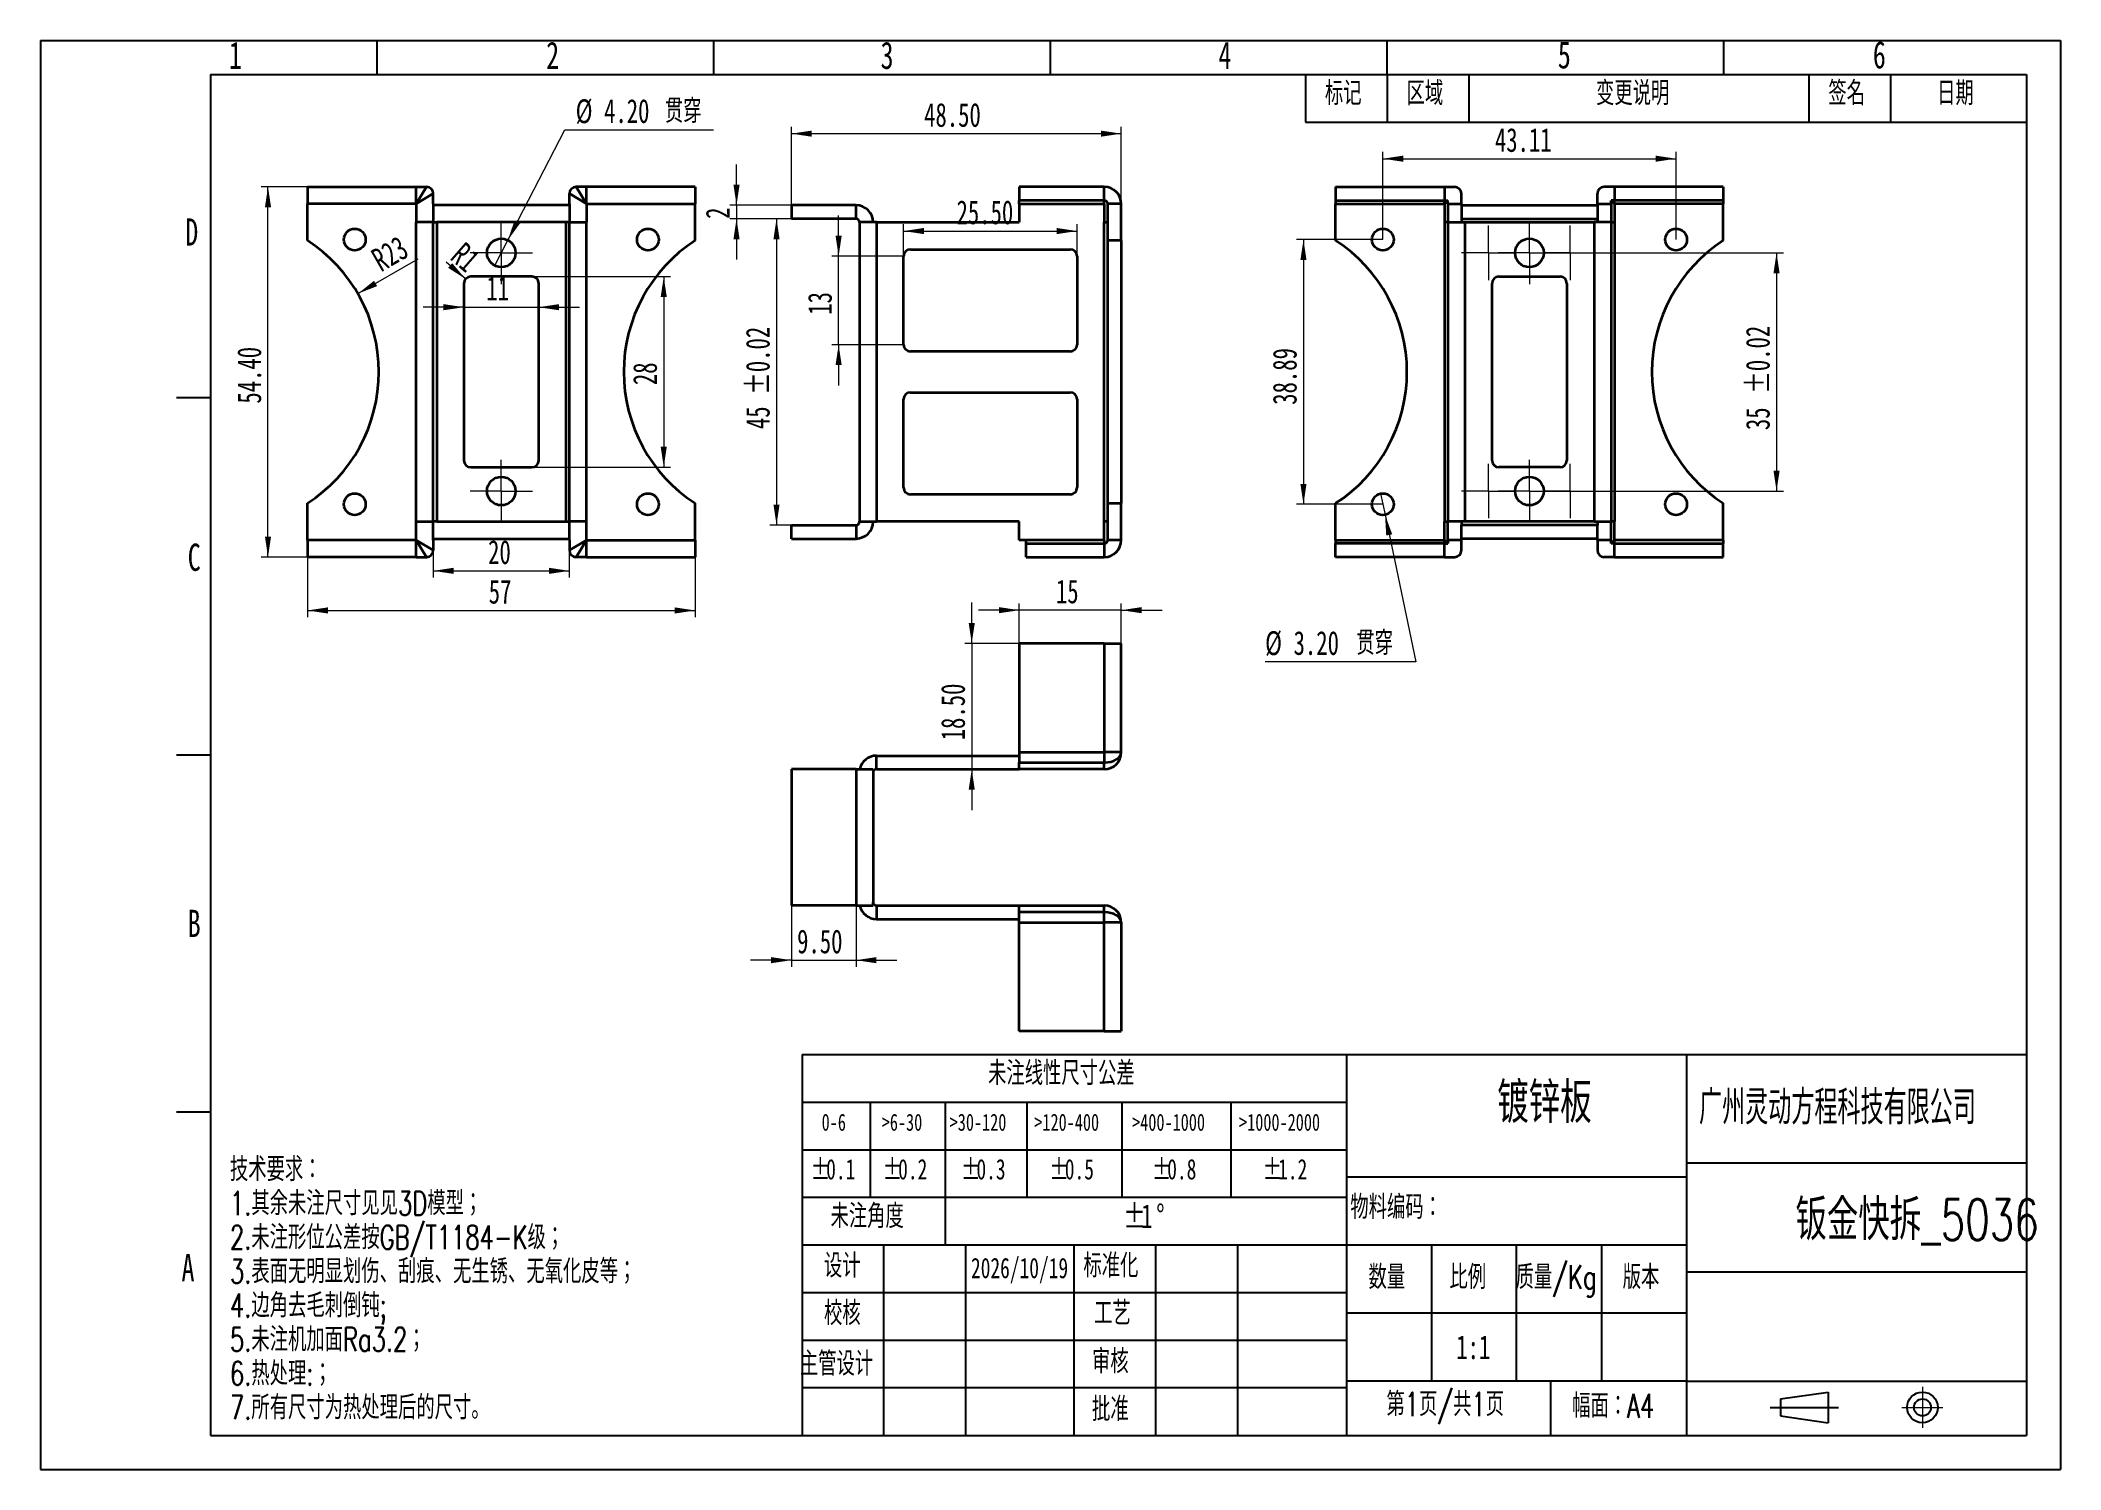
# Model space of a CAD drawing. Header units: millimetres. Extents: x 0 to 297, y 0 to 210.
import ezdxf

# ---------------------------------------------------------------- set-up
doc = ezdxf.new("R2010")
doc.units = ezdxf.units.MM
doc.linetypes.add('SLD-中心线', pattern=[34.29, 30.48, -1.27, 1.27, -1.27])
doc.linetypes.add('SLD-实线', pattern=[0])
for name, color, linetype in [('中心线层', 1, 'SLD-中心线'), ('尺寸线层', 83, 'SLD-实线'), ('文本', 7, 'SLD-实线')]:
    doc.layers.add(name, color=color, linetype=linetype)
doc.layers.add('粗实线层', color=7, linetype='SLD-实线', lineweight=35)
doc.styles.add('SLDTEXTSTYLE0', font='TXT', dxfattribs={"width": 0.7, "bigfont": 'bigfont'})
doc.styles.add('SLDTEXTSTYLE1', font='TXT', dxfattribs={"width": 0.7})
doc.styles.add('SLDTEXTSTYLE2', font='TXT', dxfattribs={"width": 0.616621, "bigfont": 'bigfont'})
doc.dimstyles.new('SLDDIMSTYLE0', dxfattribs={"dimtxt": 3.5, "dimasz": 3, "dimexe": 0, "dimexo": 0.0625, "dimgap": 0.875, "dimtad": 2, "dimrnd": 1e-09, "dimzin": 4, "dimdsep": 46, "dimtxsty": 'SLDTEXTSTYLE1', "dimsah": 1, "dimcen": 0.09, "dimadec": 0, "dimazin": 1, "dimtfac": 1, "dimtofl": 0, "dimtmove": 0, "dimatfit": 3, "dimfxl": 0, "dimfrac": 2, "dimtolj": 1, "dimtzin": 12, "dimarcsym": 0})
doc.dimstyles.new('SLDDIMSTYLE1', dxfattribs={"dimtxt": 3.5, "dimasz": 3, "dimexe": 0, "dimexo": 0.0625, "dimgap": 0.875, "dimtad": 2, "dimrnd": 1e-09, "dimzin": 12, "dimdsep": 46, "dimtxsty": 'SLDTEXTSTYLE1', "dimsah": 1, "dimcen": 0.09, "dimadec": 0, "dimazin": 3, "dimtfac": 1, "dimtmove": 0, "dimatfit": 0, "dimfxl": 0, "dimfrac": 2, "dimtolj": 1, "dimtzin": 12, "dimarcsym": 0})
doc.dimstyles.new('SLDDIMSTYLE2', dxfattribs={"dimtxt": 3.5, "dimasz": 3, "dimexe": 0, "dimexo": 0.0625, "dimgap": 0.875, "dimtad": 2, "dimrnd": 1e-09, "dimzin": 12, "dimdsep": 46, "dimtxsty": 'SLDTEXTSTYLE1', "dimsah": 1, "dimcen": 0.09, "dimadec": 0, "dimazin": 3, "dimtol": 1, "dimtp": 0.02, "dimtm": 0.02, "dimtfac": 1, "dimtofl": 0, "dimtmove": 0, "dimatfit": 3, "dimfxl": 0, "dimfrac": 2, "dimtolj": 1, "dimarcsym": 0})
doc.dimstyles.new('SLDDIMSTYLE3', dxfattribs={"dimtxt": 3.5, "dimasz": 3, "dimexe": 0, "dimexo": 0.0625, "dimgap": 0.875, "dimtad": 2, "dimrnd": 1e-09, "dimzin": 4, "dimdsep": 46, "dimtxsty": 'SLDTEXTSTYLE1', "dimsah": 1, "dimcen": 0.09, "dimadec": 0, "dimazin": 1, "dimtfac": 1, "dimtmove": 0, "dimatfit": 0, "dimfxl": 0, "dimfrac": 2, "dimtolj": 1, "dimtzin": 12, "dimarcsym": 0})
doc.dimstyles.new('SLDDIMSTYLE4', dxfattribs={"dimtxt": 3.5, "dimasz": 3, "dimexe": 0, "dimexo": 0.0625, "dimgap": 0.875, "dimtad": 0, "dimtih": 1, "dimtoh": 1, "dimrnd": 1e-09, "dimzin": 4, "dimdsep": 46, "dimtxsty": 'SLDTEXTSTYLE1', "dimblk1": 'NONE', "dimsah": 1, "dimcen": 0, "dimadec": 0, "dimazin": 1, "dimtfac": 1, "dimtmove": 0, "dimatfit": 3, "dimldrblk": 'NONE', "dimfxl": 0, "dimfrac": 2, "dimtolj": 1, "dimtzin": 12, "dimarcsym": 0})
doc.dimstyles.new('SLDDIMSTYLE5', dxfattribs={"dimtxt": 3.5, "dimasz": 3, "dimexe": 0, "dimexo": 0.0625, "dimgap": 0.875, "dimtad": 2, "dimrnd": 1e-09, "dimzin": 12, "dimdsep": 46, "dimtxsty": 'SLDTEXTSTYLE1', "dimsah": 1, "dimcen": 0.09, "dimadec": 0, "dimazin": 3, "dimtfac": 1, "dimtofl": 0, "dimtmove": 0, "dimatfit": 3, "dimfxl": 0, "dimfrac": 2, "dimtolj": 1, "dimtzin": 12, "dimarcsym": 0})
doc.dimstyles.new('SLDDIMSTYLE6', dxfattribs={"dimtxt": 3.5, "dimasz": 3, "dimexe": 0, "dimexo": 0.0625, "dimgap": 0.875, "dimtad": 2, "dimrnd": 1e-09, "dimzin": 12, "dimdsep": 46, "dimtxsty": 'SLDTEXTSTYLE1', "dimsah": 1, "dimcen": 0, "dimadec": 0, "dimazin": 3, "dimtfac": 1, "dimtofl": 0, "dimtmove": 0, "dimatfit": 3, "dimfxl": 0, "dimfrac": 2, "dimtolj": 1, "dimtzin": 12, "dimarcsym": 0})

# ---------------------------------------------------------------- blocks, each defined once
blk = doc.blocks.new('SW_TABLEANNOTATION_0')
at = {"color": 0}
for p, q in [((0, 0), (0, -7)), ((0, 0), (12, 0)), ((12, 0), (12, -7)), ((12, 0), (24, 0)), ((24, 0), (24, -7)), ((24, 0), (74, 0)), ((74, 0), (74, -7)), ((74, 0), (86, 0)), ((86, 0), (86, -7)), ((86, 0), (106, 0)), ((106, 0), (106, -7)), ((0, -7), (12, -7)), ((12, -7), (24, -7)), ((24, -7), (74, -7)), ((74, -7), (86, -7)), ((86, -7), (106, -7))]:
    blk.add_line(p, q, dxfattribs=at)
at = {"color": 0, "char_height": 3.5, "attachment_point": 1, "style": 'SLDTEXTSTYLE0'}
for s, insert in [('标记', (2.85, -1.01)), ('区域', (14.85, -1.01)), ('变更说明', (42.7, -1.01)), ('签名', (76.85, -1.01)), ('日期', (92.85, -1.01))]:
    blk.add_mtext(s, dxfattribs=dict(at, insert=insert))
blk = doc.blocks.new('SW_TABLEANNOTATION_1')
at = {"color": 0}
for p, q in [((0, 0), (0, -7)), ((0, 0), (5, 0)), ((5, 0), (10, 0)), ((10, 0), (21, 0)), ((21, 0), (33, 0)), ((33, 0), (47, 0)), ((47, 0), (63, 0)), ((63, 0), (80, 0)), ((80, 0), (80, -7)), ((0, -7), (0, -14)), ((0, -7), (5, -7)), ((5, -7), (10, -7)), ((10, -7), (10, -14)), ((10, -7), (21, -7)), ((21, -7), (21, -14)), ((21, -7), (33, -7)), ((33, -7), (33, -14)), ((33, -7), (47, -7)), ((47, -7), (47, -14)), ((47, -7), (63, -7)), ((63, -7), (63, -14)), ((63, -7), (80, -7)), ((80, -7), (80, -14)), ((0, -14), (0, -21)), ((0, -14), (5, -14)), ((5, -14), (10, -14)), ((10, -14), (10, -21)), ((10, -14), (21, -14)), ((21, -14), (21, -21)), ((21, -14), (33, -14)), ((33, -14), (33, -21)), ((33, -14), (47, -14)), ((47, -14), (47, -21)), ((47, -14), (63, -14)), ((63, -14), (63, -21)), ((63, -14), (80, -14)), ((80, -14), (80, -21)), ((0, -21), (0, -28)), ((0, -21), (5, -21)), ((5, -21), (10, -21)), ((10, -21), (21, -21)), ((21, -21), (21, -28)), ((21, -21), (21, -28)), ((21, -21), (33, -21)), ((33, -21), (47, -21)), ((47, -21), (63, -21)), ((63, -21), (80, -21)), ((80, -21), (80, -28)), ((0, -28), (5, -28)), ((5, -28), (10, -28)), ((10, -28), (21, -28)), ((21, -28), (33, -28)), ((33, -28), (47, -28)), ((47, -28), (63, -28)), ((63, -28), (80, -28))]:
    blk.add_line(p, q, dxfattribs=at)
at = {"color": 0, "attachment_point": 1}
for s, insert, char_height, style in [('未注线性尺寸公差', (27.32, -1.01), 3.5, 'SLDTEXTSTYLE0'), ('0-6', (2.85, -8.72), 2.5, 'SLDTEXTSTYLE1'), ('>6-30', (11.69, -8.72), 2.5, 'SLDTEXTSTYLE1'), ('>30-120', (21.68, -8.72), 2.5, 'SLDTEXTSTYLE1'), ('>120-400', (34.12, -8.72), 2.5, 'SLDTEXTSTYLE1'), ('>400-1000', (48.5, -8.72), 2.5, 'SLDTEXTSTYLE1'), ('>1000-2000', (64.22, -8.72), 2.5, 'SLDTEXTSTYLE1'), ('%%p', (1.25, -15.37), 3, 'SLDTEXTSTYLE1'), ('0.1', (3.52, -15.37), 3, 'SLDTEXTSTYLE1'), ('%%p', (11.84, -15.37), 3, 'SLDTEXTSTYLE1'), ('0.2', (14.1, -15.37), 3, 'SLDTEXTSTYLE1'), ('%%p', (23.34, -15.37), 3, 'SLDTEXTSTYLE1'), ('0.3', (25.61, -15.37), 3, 'SLDTEXTSTYLE1'), ('%%p', (36.34, -15.37), 3, 'SLDTEXTSTYLE1'), ('0.5', (38.6, -15.37), 3, 'SLDTEXTSTYLE1'), ('%%p', (51.4, -15.37), 3, 'SLDTEXTSTYLE1'), ('0.8', (53.66, -15.37), 3, 'SLDTEXTSTYLE1'), ('%%p', (67.69, -15.37), 3, 'SLDTEXTSTYLE1'), ('1.2', (69.96, -15.37), 3, 'SLDTEXTSTYLE1'), ('未注角度', (4.16, -22.01), 3.5, 'SLDTEXTSTYLE0'), ('%%p', (47.19, -22.01), 3.5, 'SLDTEXTSTYLE1'), ('1', (49.84, -22.01), 3.5, 'SLDTEXTSTYLE1'), ('%%d', (52.04, -22.01), 3.5, 'SLDTEXTSTYLE1')]:
    blk.add_mtext(s, dxfattribs=dict(at, insert=insert, char_height=char_height, style=style))
blk = doc.blocks.new('_D')
at = {"layer": '尺寸线层', "linetype": 'SLD-实线', "lineweight": 18}
for p, q in [((126.91, 178.29), (126.91, 182.99)), ((126.91, 181.99), (152.41, 181.99)), ((152.41, 178.29), (152.41, 182.99))]:
    blk.add_line(p, q, dxfattribs=at)
for points in [[(126.91, 181.99), (129.91, 181.54), (129.91, 182.44)], [(152.41, 181.99), (149.41, 182.44), (149.41, 181.54)]]:
    blk.add_solid(points, dxfattribs=at)
at = {"layer": '尺寸线层', "linetype": 'SLD-实线', "lineweight": 18, "insert": (134.69, 186.5), "char_height": 3.5, "attachment_point": 1, "style": 'SLDTEXTSTYLE1'}
blk.add_mtext('25.50', dxfattribs=at)
blk = doc.blocks.new('_D_1')
at = {"layer": '尺寸线层', "linetype": 'SLD-实线', "lineweight": 18}
for p, q in [((117.35, 178.29), (117.35, 184.29)), ((126.91, 178.29), (116.35, 178.29)), ((117.35, 165.29), (117.35, 178.29)), ((126.91, 165.29), (116.35, 165.29)), ((117.35, 165.29), (117.35, 159.29))]:
    blk.add_line(p, q, dxfattribs=at)
for points in [[(117.35, 178.29), (117.8, 181.29), (116.9, 181.29)], [(117.35, 165.29), (116.9, 162.29), (117.8, 162.29)]]:
    blk.add_solid(points, dxfattribs=at)
at = {"layer": '尺寸线层', "linetype": 'SLD-实线', "lineweight": 18, "insert": (112.84, 169.69), "char_height": 3.5, "attachment_point": 1, "rotation": 90, "style": 'SLDTEXTSTYLE1'}
blk.add_mtext('13', dxfattribs=at)
blk = doc.blocks.new('_D_2')
at = {"layer": '尺寸线层', "linetype": 'SLD-实线', "lineweight": 18}
for p, q in [((110.41, 183.79), (107.22, 183.79)), ((108.22, 183.79), (108.22, 138.79)), ((110.41, 138.79), (107.22, 138.79))]:
    blk.add_line(p, q, dxfattribs=at)
for points in [[(108.22, 183.79), (107.77, 180.79), (108.67, 180.79)], [(108.22, 138.79), (108.67, 141.79), (107.77, 141.79)]]:
    blk.add_solid(points, dxfattribs=at)
at = {"layer": '尺寸线层', "linetype": 'SLD-实线', "lineweight": 18, "char_height": 3.5, "attachment_point": 1, "rotation": 90, "style": 'SLDTEXTSTYLE1'}
for s, insert in [('±0.02', (103.71, 157.92)), ('45', (103.71, 152.89))]:
    blk.add_mtext(s, dxfattribs=dict(at, insert=insert))
blk = doc.blocks.new('_D_3')
at = {"layer": '尺寸线层', "linetype": 'SLD-实线', "lineweight": 18}
for p, q in [((102.34, 185.79), (102.34, 191.79)), ((110.41, 185.79), (101.34, 185.79)), ((102.34, 185.79), (102.34, 183.79)), ((110.41, 183.79), (101.34, 183.79)), ((102.34, 183.79), (102.34, 177.79))]:
    blk.add_line(p, q, dxfattribs=at)
for points in [[(102.34, 185.79), (102.79, 188.79), (101.89, 188.79)], [(102.34, 183.79), (101.89, 180.79), (102.79, 180.79)]]:
    blk.add_solid(points, dxfattribs=at)
at = {"layer": '尺寸线层', "linetype": 'SLD-实线', "lineweight": 18, "insert": (97.82, 183.78), "char_height": 3.5, "attachment_point": 1, "rotation": 90, "style": 'SLDTEXTSTYLE1'}
blk.add_mtext('2', dxfattribs=at)
blk = doc.blocks.new('_D_4')
at = {"layer": '尺寸线层', "linetype": 'SLD-实线', "lineweight": 18}
for p, q in [((110.41, 185.79), (110.41, 197.3)), ((110.41, 196.3), (158.91, 196.3)), ((158.91, 185.99), (158.91, 197.3))]:
    blk.add_line(p, q, dxfattribs=at)
for points in [[(110.41, 196.3), (113.41, 195.85), (113.41, 196.75)], [(158.91, 196.3), (155.91, 196.75), (155.91, 195.85)]]:
    blk.add_solid(points, dxfattribs=at)
at = {"layer": '尺寸线层', "linetype": 'SLD-实线', "lineweight": 18, "insert": (129.92, 200.81), "char_height": 3.5, "attachment_point": 1, "style": 'SLDTEXTSTYLE1'}
blk.add_mtext('48.50', dxfattribs=at)
blk = doc.blocks.new('_D_5')
at = {"layer": '尺寸线层', "linetype": 'SLD-实线', "lineweight": 18}
for p, q in [((143.91, 126.28), (137.91, 126.28)), ((143.91, 121.4), (143.91, 127.28)), ((158.91, 126.28), (143.91, 126.28)), ((158.91, 121.4), (158.91, 127.28)), ((158.91, 126.28), (164.91, 126.28))]:
    blk.add_line(p, q, dxfattribs=at)
for points in [[(143.91, 126.28), (140.91, 126.73), (140.91, 125.83)], [(158.91, 126.28), (161.91, 125.83), (161.91, 126.73)]]:
    blk.add_solid(points, dxfattribs=at)
at = {"layer": '尺寸线层', "linetype": 'SLD-实线', "lineweight": 18, "insert": (149.3, 130.79), "char_height": 3.5, "attachment_point": 1, "style": 'SLDTEXTSTYLE1'}
blk.add_mtext('15', dxfattribs=at)
blk = doc.blocks.new('_D_6')
at = {"layer": '尺寸线层', "linetype": 'SLD-实线', "lineweight": 18}
for p, q in [((136.92, 121.4), (136.92, 127.4)), ((143.91, 121.4), (135.92, 121.4)), ((136.92, 121.4), (136.92, 102.9)), ((136.92, 102.9), (136.92, 96.9))]:
    blk.add_line(p, q, dxfattribs=at)
for points in [[(136.92, 121.4), (137.37, 124.4), (136.47, 124.4)], [(136.92, 102.9), (136.47, 99.9), (137.37, 99.9)]]:
    blk.add_solid(points, dxfattribs=at)
at = {"layer": '尺寸线层', "linetype": 'SLD-实线', "lineweight": 18, "insert": (132.41, 107.16), "char_height": 3.5, "attachment_point": 1, "rotation": 90, "style": 'SLDTEXTSTYLE1'}
blk.add_mtext('18.50', dxfattribs=at)
blk = doc.blocks.new('_D_7')
at = {"layer": '尺寸线层', "linetype": 'SLD-实线', "lineweight": 18}
for p, q in [((110.41, 82.9), (110.41, 73.85)), ((119.91, 82.9), (119.91, 73.85)), ((110.41, 74.85), (104.41, 74.85)), ((110.41, 74.85), (119.91, 74.85)), ((119.91, 74.85), (125.91, 74.85))]:
    blk.add_line(p, q, dxfattribs=at)
for points in [[(110.41, 74.85), (107.41, 75.3), (107.41, 74.4)], [(119.91, 74.85), (122.91, 74.4), (122.91, 75.3)]]:
    blk.add_solid(points, dxfattribs=at)
at = {"layer": '尺寸线层', "linetype": 'SLD-实线', "lineweight": 18, "insert": (111.25, 79.36), "char_height": 3.5, "attachment_point": 1, "style": 'SLDTEXTSTYLE1'}
blk.add_mtext('9.50', dxfattribs=at)
blk = doc.blocks.new('_D_8')
at = {"layer": '尺寸线层', "linetype": 'SLD-实线', "lineweight": 18}
for p, q in [((223.51, 178.79), (256.24, 178.79)), ((255.24, 178.79), (255.24, 143.79)), ((223.51, 143.79), (256.24, 143.79))]:
    blk.add_line(p, q, dxfattribs=at)
for points in [[(255.24, 178.79), (254.79, 175.79), (255.69, 175.79)], [(255.24, 143.79), (255.69, 146.79), (254.79, 146.79)]]:
    blk.add_solid(points, dxfattribs=at)
at = {"layer": '尺寸线层', "linetype": 'SLD-实线', "lineweight": 18, "char_height": 3.5, "attachment_point": 1, "rotation": 90, "style": 'SLDTEXTSTYLE1'}
for s, insert in [('±0.02', (250.73, 158.07)), ('35', (250.73, 152.74))]:
    blk.add_mtext(s, dxfattribs=dict(at, insert=insert))
blk = doc.blocks.new('_D_9')
at = {"layer": '尺寸线层', "linetype": 'SLD-实线', "lineweight": 18}
for p, q in [((197.03, 143.41), (197.68, 140.28)), ((197.68, 140.28), (202.2, 118.7)), ((202.2, 118.7), (180.05, 118.7))]:
    blk.add_line(p, q, dxfattribs=at)
blk.add_solid([(197.68, 140.28), (197.86, 137.25), (198.74, 137.43)], dxfattribs=at)
at = {"layer": '尺寸线层', "linetype": 'SLD-实线', "lineweight": 18, "char_height": 3.5, "attachment_point": 1}
for s, insert, style in [('%%c', (180.05, 123.19), 'SLDTEXTSTYLE1'), ('3.20', (184.24, 123.21), 'SLDTEXTSTYLE1'), ('贯穿', (193.46, 123.21), 'SLDTEXTSTYLE0')]:
    blk.add_mtext(s, dxfattribs=dict(at, insert=insert, style=style))
blk = doc.blocks.new('_None')
blk = doc.blocks.new('_D_10')
at = {"layer": '尺寸线层', "linetype": 'SLD-实线', "lineweight": 18}
for p, q in [((197.36, 180.73), (184.69, 180.73)), ((185.69, 180.73), (185.69, 141.84)), ((197.36, 141.84), (184.69, 141.84))]:
    blk.add_line(p, q, dxfattribs=at)
for points in [[(185.69, 180.73), (185.24, 177.73), (186.14, 177.73)], [(185.69, 141.84), (186.14, 144.84), (185.24, 144.84)]]:
    blk.add_solid(points, dxfattribs=at)
at = {"layer": '尺寸线层', "linetype": 'SLD-实线', "lineweight": 18, "insert": (181.18, 156.46), "char_height": 3.5, "attachment_point": 1, "rotation": 90, "style": 'SLDTEXTSTYLE1'}
blk.add_mtext('38.89', dxfattribs=at)
blk = doc.blocks.new('_D_11')
at = {"layer": '尺寸线层', "linetype": 'SLD-实线', "lineweight": 18}
for p, q in [((197.36, 180.73), (197.36, 193.62)), ((240.46, 180.73), (240.46, 193.62)), ((197.36, 192.62), (240.46, 192.62))]:
    blk.add_line(p, q, dxfattribs=at)
for points in [[(197.36, 192.62), (200.36, 192.17), (200.36, 193.07)], [(240.46, 192.62), (237.46, 193.07), (237.46, 192.17)]]:
    blk.add_solid(points, dxfattribs=at)
at = {"layer": '尺寸线层', "linetype": 'SLD-实线', "lineweight": 18, "insert": (213.84, 197.13), "char_height": 3.5, "attachment_point": 1, "style": 'SLDTEXTSTYLE1'}
blk.add_mtext('43.11', dxfattribs=at)
blk = doc.blocks.new('SW_CENTERMARKSYMBOL_0')
at = {"layer": '中心线层', "color": 0, "linetype": 'SLD-中心线', "lineweight": 18}
for p, q in [((0, 2.5), (0, 4.6)), ((-2.5, 0), (-4.6, 0)), ((0, 0), (-2.5, 0)), ((0, 0), (0, 2.5)), ((0, 0), (0, -2.5)), ((0, 0), (2.5, 0)), ((2.5, 0), (4.6, 0)), ((0, -2.5), (0, -4.6))]:
    blk.add_line(p, q, dxfattribs=at)
blk = doc.blocks.new('SW_CENTERMARKSYMBOL_1')
at = {"layer": '中心线层', "color": 0, "linetype": 'SLD-中心线', "lineweight": 18}
for p, q in [((0, 2.5), (0, 4.6)), ((-2.5, 0), (-4.6, 0)), ((0, 0), (-2.5, 0)), ((0, 0), (0, 2.5)), ((0, 0), (0, -2.5)), ((0, 0), (2.5, 0)), ((2.5, 0), (4.6, 0)), ((0, -2.5), (0, -4.6))]:
    blk.add_line(p, q, dxfattribs=at)
blk = doc.blocks.new('SW_CENTERMARKSYMBOL_2')
at = {"layer": '中心线层', "color": 0, "linetype": 'SLD-中心线', "lineweight": 18}
for p, q in [((0, 2.5), (0, 4)), ((-2.5, 0), (-4, 0)), ((0, 0), (-2.5, 0)), ((0, 0), (0, 2.5)), ((0, 0), (0, -2.5)), ((0, 0), (2.5, 0)), ((2.5, 0), (4, 0)), ((0, -2.5), (0, -4))]:
    blk.add_line(p, q, dxfattribs=at)
blk = doc.blocks.new('SW_CENTERMARKSYMBOL_3')
at = {"layer": '中心线层', "color": 0, "linetype": 'SLD-中心线', "lineweight": 18}
for p, q in [((0, 2.5), (0, 4)), ((-2.5, 0), (-4, 0)), ((0, 0), (-2.5, 0)), ((0, 0), (0, 2.5)), ((0, 0), (0, -2.5)), ((0, 0), (2.5, 0)), ((2.5, 0), (4, 0)), ((0, -2.5), (0, -4))]:
    blk.add_line(p, q, dxfattribs=at)
blk = doc.blocks.new('SW_CENTERMARKSYMBOL_4')
at = {"layer": '中心线层', "color": 0, "linetype": 'SLD-中心线', "lineweight": 18}
for p, q in [((0, 2.5), (0, 4)), ((-2.5, 0), (-4, 0)), ((0, 0), (-2.5, 0)), ((0, 0), (0, 2.5)), ((0, 0), (0, -2.5)), ((0, 0), (2.5, 0)), ((2.5, 0), (4, 0)), ((0, -2.5), (0, -4))]:
    blk.add_line(p, q, dxfattribs=at)
blk = doc.blocks.new('SW_CENTERMARKSYMBOL_5')
at = {"layer": '中心线层', "color": 0, "linetype": 'SLD-中心线', "lineweight": 18}
for p, q in [((0, 2.5), (0, 4)), ((-2.5, 0), (-4, 0)), ((0, 0), (-2.5, 0)), ((0, 0), (0, 2.5)), ((0, 0), (0, -2.5)), ((0, 0), (2.5, 0)), ((2.5, 0), (4, 0)), ((0, -2.5), (0, -4))]:
    blk.add_line(p, q, dxfattribs=at)
blk = doc.blocks.new('_D_12')
at = {"layer": '尺寸线层', "linetype": 'SLD-实线', "lineweight": 18}
for p, q in [((68.73, 180.65), (77.1, 196.87)), ((77.1, 196.87), (98.95, 196.87)), ((66.8, 176.92), (68.73, 180.65))]:
    blk.add_line(p, q, dxfattribs=at)
blk.add_solid([(68.73, 180.65), (70.5, 183.11), (69.7, 183.53)], dxfattribs=at)
at = {"layer": '尺寸线层', "linetype": 'SLD-实线', "lineweight": 18, "char_height": 3.5, "attachment_point": 1}
for s, insert, style in [('%%c', (78.69, 201.35), 'SLDTEXTSTYLE1'), ('4.20', (82.87, 201.38), 'SLDTEXTSTYLE1'), ('贯穿', (91.8, 201.38), 'SLDTEXTSTYLE0')]:
    blk.add_mtext(s, dxfattribs=dict(at, insert=insert, style=style))
blk = doc.blocks.new('_D_13')
at = {"layer": '尺寸线层', "linetype": 'SLD-实线', "lineweight": 18}
blk.add_line((46.68, 172.79), (55.54, 177.9), dxfattribs=at)
blk.add_solid([(46.68, 172.79), (49.5, 173.9), (49.05, 174.68)], dxfattribs=at)
at = {"layer": '尺寸线层', "linetype": 'SLD-实线', "lineweight": 18, "insert": (48.32, 178.94), "char_height": 3.5, "attachment_point": 1, "rotation": 30, "style": 'SLDTEXTSTYLE1'}
blk.add_mtext('R23', dxfattribs=at)
blk = doc.blocks.new('_D_14')
at = {"layer": '尺寸线层', "linetype": 'SLD-实线', "lineweight": 18}
for p, q in [((62.26, 170.8), (56.26, 170.8)), ((62.26, 170.8), (73.26, 170.8)), ((73.26, 170.8), (79.26, 170.8))]:
    blk.add_line(p, q, dxfattribs=at)
for points in [[(62.26, 170.8), (59.26, 171.25), (59.26, 170.35)], [(73.26, 170.8), (76.26, 170.35), (76.26, 171.25)]]:
    blk.add_solid(points, dxfattribs=at)
at = {"layer": '尺寸线层', "linetype": 'SLD-实线', "lineweight": 18, "insert": (65.56, 175.31), "char_height": 3.5, "attachment_point": 1, "style": 'SLDTEXTSTYLE1'}
blk.add_mtext('11', dxfattribs=at)
blk = doc.blocks.new('_D_15')
at = {"layer": '尺寸线层', "linetype": 'SLD-实线', "lineweight": 18}
blk.add_line((62.51, 174.95), (59.65, 177.44), dxfattribs=at)
blk.add_solid([(62.51, 174.95), (60.54, 177.26), (59.95, 176.58)], dxfattribs=at)
at = {"layer": '尺寸线层', "linetype": 'SLD-实线', "lineweight": 18, "insert": (62.38, 180.57), "char_height": 3.5, "attachment_point": 1, "rotation": 318.9247, "style": 'SLDTEXTSTYLE1'}
blk.add_mtext('R1', dxfattribs=at)
blk = doc.blocks.new('_D_16')
at = {"layer": '尺寸线层', "linetype": 'SLD-实线', "lineweight": 18}
for p, q in [((72.26, 175.29), (92.64, 175.29)), ((91.64, 175.29), (91.64, 147.29)), ((72.26, 147.29), (92.64, 147.29))]:
    blk.add_line(p, q, dxfattribs=at)
for points in [[(91.64, 175.29), (91.19, 172.29), (92.09, 172.29)], [(91.64, 147.29), (92.09, 150.29), (91.19, 150.29)]]:
    blk.add_solid(points, dxfattribs=at)
at = {"layer": '尺寸线层', "linetype": 'SLD-实线', "lineweight": 18, "insert": (87.13, 159.35), "char_height": 3.5, "attachment_point": 1, "rotation": 90, "style": 'SLDTEXTSTYLE1'}
blk.add_mtext('28', dxfattribs=at)
blk = doc.blocks.new('_D_17')
at = {"layer": '尺寸线层', "linetype": 'SLD-实线', "lineweight": 18}
for p, q in [((39.26, 134.09), (39.26, 125.24)), ((96.26, 134.09), (96.26, 125.24)), ((39.26, 126.24), (96.26, 126.24))]:
    blk.add_line(p, q, dxfattribs=at)
for points in [[(39.26, 126.24), (42.26, 125.79), (42.26, 126.69)], [(96.26, 126.24), (93.26, 126.69), (93.26, 125.79)]]:
    blk.add_solid(points, dxfattribs=at)
at = {"layer": '尺寸线层', "linetype": 'SLD-实线', "lineweight": 18, "insert": (65.91, 130.75), "char_height": 3.5, "attachment_point": 1, "style": 'SLDTEXTSTYLE1'}
blk.add_mtext('57', dxfattribs=at)
blk = doc.blocks.new('_D_18')
at = {"layer": '尺寸线层', "linetype": 'SLD-实线', "lineweight": 18}
for p, q in [((57.76, 135.09), (57.76, 131.06)), ((77.76, 135.09), (77.76, 131.06)), ((57.76, 132.06), (77.76, 132.06))]:
    blk.add_line(p, q, dxfattribs=at)
for points in [[(57.76, 132.06), (60.76, 131.61), (60.76, 132.51)], [(77.76, 132.06), (74.76, 132.51), (74.76, 131.61)]]:
    blk.add_solid(points, dxfattribs=at)
at = {"layer": '尺寸线层', "linetype": 'SLD-实线', "lineweight": 18, "insert": (65.82, 136.57), "char_height": 3.5, "attachment_point": 1, "style": 'SLDTEXTSTYLE1'}
blk.add_mtext('20', dxfattribs=at)
blk = doc.blocks.new('_D_19')
at = {"layer": '尺寸线层', "linetype": 'SLD-实线', "lineweight": 18}
for p, q in [((39.26, 188.49), (32.46, 188.49)), ((33.46, 134.09), (33.46, 188.49)), ((39.26, 134.09), (32.46, 134.09))]:
    blk.add_line(p, q, dxfattribs=at)
for points in [[(33.46, 188.49), (33.01, 185.49), (33.91, 185.49)], [(33.46, 134.09), (33.91, 137.09), (33.01, 137.09)]]:
    blk.add_solid(points, dxfattribs=at)
at = {"layer": '尺寸线层', "linetype": 'SLD-实线', "lineweight": 18, "insert": (28.95, 156.63), "char_height": 3.5, "attachment_point": 1, "rotation": 90, "style": 'SLDTEXTSTYLE1'}
blk.add_mtext('54.40', dxfattribs=at)
blk = doc.blocks.new('SW_CENTERMARKSYMBOL_6')
at = {"layer": '中心线层', "color": 0, "linetype": 'SLD-中心线', "lineweight": 18}
for p, q in [((0, 2.5), (0, 4.6)), ((-2.5, 0), (-4.6, 0)), ((0, 0), (-2.5, 0)), ((0, 0), (0, 2.5)), ((0, 0), (0, -2.5)), ((0, 0), (2.5, 0)), ((2.5, 0), (4.6, 0)), ((0, -2.5), (0, -4.6))]:
    blk.add_line(p, q, dxfattribs=at)
blk = doc.blocks.new('SW_CENTERMARKSYMBOL_7')
at = {"layer": '中心线层', "color": 0, "linetype": 'SLD-中心线', "lineweight": 18}
for p, q in [((0, 2.5), (0, 4.6)), ((-2.5, 0), (-4.6, 0)), ((0, 0), (-2.5, 0)), ((0, 0), (0, 2.5)), ((0, 0), (0, -2.5)), ((0, 0), (2.5, 0)), ((2.5, 0), (4.6, 0)), ((0, -2.5), (0, -4.6))]:
    blk.add_line(p, q, dxfattribs=at)

msp = doc.modelspace()

# ---------------------------------------------------------------- linework, layer by layer
for p, q in [((0, 210), (297, 210)), ((0, 210), (0, 0)), ((49.5, 205), (49.5, 210)), ((99, 205), (99, 210)), ((148.5, 205), (148.5, 210)), ((198, 205), (198, 210)), ((247.5, 205), (247.5, 210)), ((297, 210), (297, 0)), ((25, 205), (25, 5)), ((25, 205), (292, 205)), ((292, 205), (292, 5)), ((25, 157.5), (20, 157.5)), ((25, 105), (20, 105)), ((112, 61), (292, 61)), ((112, 61), (112, 5)), ((192, 61), (192, 5)), ((242, 61), (242, 5)), ((25, 52.5), (20, 52.5)), ((292, 45), (242, 45)), ((192, 43), (242, 43)), ((112, 33), (192, 33)), ((124, 5), (124, 33)), ((136, 33), (136, 5)), ((152, 5), (152, 33)), ((164, 5), (164, 33)), ((176, 33), (176, 5)), ((192, 33), (242, 33)), ((204.5, 33), (204.5, 13)), ((217, 13), (217, 33)), ((229.5, 33), (229.5, 13)), ((292, 29), (242, 29)), ((112, 26), (192, 26)), ((242, 23), (192, 23)), ((112, 19), (192, 19)), ((192, 12), (112, 12)), ((242, 13), (192, 13)), ((222, 13), (222, 5)), ((242, 13), (292, 13)), ((254.326, 9.134), (264.326, 9.134)), ((255.826, 10.384), (262.826, 11.384)), ((255.826, 10.384), (255.826, 7.884)), ((262.826, 11.384), (262.826, 6.884)), ((255.826, 7.884), (262.826, 6.884)), ((25, 5), (292, 5)), ((0, 0), (297, 0))]:
    msp.add_line(p, q)
for radius in [2.25, 1.25]:
    msp.add_circle((276.681, 9.134), radius)
at = {"layer": '中心线层', "linetype": 'SLD-中心线', "lineweight": 18}
for p, q in [((276.681, 12.134), (276.681, 6.134)), ((273.681, 9.134), (279.681, 9.134))]:
    msp.add_line(p, q, dxfattribs=at)
at = {"layer": '粗实线层', "linetype": 'SLD-实线', "lineweight": 35}
for p, q in [((39.262, 188.488), (39.262, 185.988)), ((39.262, 188.488), (55.262, 188.488)), ((55.262, 185.988), (55.262, 188.488)), ((55.262, 185.988), (56.762, 188.488)), ((55.262, 188.488), (56.762, 188.488)), ((57.762, 187.488), (55.262, 185.988)), ((57.762, 185.988), (57.762, 187.488)), ((77.762, 185.988), (77.762, 187.488)), ((80.262, 185.988), (77.762, 187.488)), ((78.762, 188.488), (80.262, 185.988)), ((80.262, 188.488), (78.762, 188.488)), ((80.262, 185.988), (80.262, 188.488)), ((96.262, 188.488), (80.262, 188.488)), ((96.262, 188.488), (96.262, 185.988)), ((143.909, 188.488), (143.909, 186.488)), ((156.409, 188.488), (143.909, 188.488)), ((156.409, 186.488), (156.409, 188.488)), ((190.41, 188.488), (206.41, 188.488)), ((190.41, 188.488), (190.41, 186.488)), ((206.41, 188.488), (206.41, 186.488)), ((206.41, 188.488), (207.91, 188.488)), ((208.91, 185.988), (208.91, 187.488)), ((228.91, 185.988), (228.91, 187.488)), ((231.41, 188.488), (229.91, 188.488)), ((231.41, 188.488), (231.41, 186.488)), ((247.41, 188.488), (231.41, 188.488)), ((247.41, 188.488), (247.41, 186.488)), ((39.262, 180.595), (39.262, 185.988)), ((55.262, 185.988), (39.262, 185.988)), ((55.262, 185.988), (55.262, 183.288)), ((57.762, 185.988), (57.762, 183.288)), ((77.762, 185.788), (57.762, 185.788)), ((77.762, 185.988), (77.762, 183.288)), ((80.262, 185.988), (80.262, 183.288)), ((80.262, 185.988), (96.262, 185.988)), ((96.262, 180.595), (96.262, 185.988)), ((119.909, 185.788), (110.409, 185.788)), ((110.409, 185.788), (110.409, 183.788)), ((119.909, 183.788), (119.909, 185.788)), ((156.409, 186.488), (143.909, 186.488)), ((143.909, 185.988), (143.909, 186.488)), ((143.909, 185.988), (156.409, 185.988)), ((143.909, 185.988), (143.909, 183.288)), ((156.409, 185.988), (156.409, 186.488)), ((156.409, 185.988), (156.409, 183.288)), ((158.909, 185.988), (156.909, 185.988)), ((156.909, 180.595), (156.909, 185.988)), ((158.909, 180.595), (158.909, 185.988)), ((190.41, 186.488), (206.41, 186.488)), ((190.41, 186.488), (190.41, 185.988)), ((190.41, 185.988), (206.41, 185.988)), ((190.41, 180.595), (190.41, 185.988)), ((206.41, 186.488), (206.91, 186.488)), ((206.41, 185.988), (206.41, 186.488)), ((206.91, 186.488), (206.41, 185.988)), ((206.41, 185.988), (206.41, 183.288)), ((206.91, 185.988), (206.91, 186.488)), ((206.91, 185.988), (208.91, 185.988)), ((206.91, 185.988), (206.91, 183.288)), ((208.91, 185.988), (208.91, 185.788)), ((208.91, 185.788), (228.91, 185.788)), ((208.91, 185.788), (208.91, 183.788)), ((228.91, 185.988), (230.91, 185.988)), ((228.91, 185.988), (228.91, 185.788)), ((228.91, 185.788), (228.91, 183.788)), ((231.41, 186.488), (230.91, 186.488)), ((230.91, 185.988), (230.91, 186.488)), ((231.41, 185.988), (230.91, 186.488)), ((230.91, 185.988), (230.91, 183.288)), ((247.41, 186.488), (231.41, 186.488)), ((231.41, 185.988), (231.41, 186.488)), ((231.41, 185.988), (231.41, 183.288)), ((247.41, 185.988), (231.41, 185.988)), ((247.41, 186.488), (247.41, 185.988)), ((247.41, 180.595), (247.41, 185.988)), ((55.262, 139.288), (55.262, 183.288)), ((57.762, 183.288), (55.262, 183.288)), ((57.762, 139.288), (57.762, 183.288)), ((57.762, 183.288), (58.262, 183.288)), ((58.262, 183.288), (58.262, 139.288)), ((77.262, 183.288), (58.262, 183.288)), ((77.262, 183.288), (77.262, 139.288)), ((77.762, 183.288), (77.262, 183.288)), ((77.762, 183.288), (80.262, 183.288)), ((77.762, 139.288), (77.762, 183.288)), ((80.262, 139.288), (80.262, 183.288)), ((119.909, 183.788), (110.409, 183.788)), ((120.409, 183.288), (120.409, 139.288)), ((120.409, 183.288), (120.46, 183.288)), ((122.909, 183.288), (120.46, 183.288)), ((122.909, 183.288), (122.909, 139.288)), ((122.909, 183.288), (143.909, 183.288)), ((156.409, 183.288), (156.909, 183.288)), ((156.409, 139.288), (156.409, 183.288)), ((206.41, 183.288), (206.41, 139.288)), ((206.91, 183.288), (206.41, 183.288)), ((206.91, 183.288), (206.91, 139.288)), ((206.91, 183.288), (208.91, 183.288)), ((208.91, 183.788), (228.91, 183.788)), ((208.91, 183.788), (208.91, 183.288)), ((208.91, 183.288), (209.41, 183.288)), ((209.41, 183.288), (228.41, 183.288)), ((209.41, 183.288), (209.41, 139.288)), ((228.91, 183.288), (228.41, 183.288)), ((228.41, 183.288), (228.41, 139.288)), ((228.91, 183.788), (228.91, 183.288)), ((230.91, 183.288), (228.91, 183.288)), ((230.91, 183.288), (230.91, 139.288)), ((230.91, 183.288), (231.41, 183.288)), ((231.41, 183.288), (231.41, 139.288)), ((126.909, 165.288), (126.909, 178.288)), ((127.909, 179.288), (151.409, 179.288)), ((152.409, 178.288), (152.409, 165.288)), ((158.909, 180.595), (156.909, 180.595)), ((156.909, 141.981), (156.909, 180.595)), ((158.909, 180.595), (158.909, 141.981)), ((72.262, 175.288), (63.262, 175.288)), ((214.41, 175.288), (223.41, 175.288)), ((62.262, 174.288), (62.262, 148.288)), ((73.262, 148.288), (73.262, 174.288)), ((213.41, 148.288), (213.41, 174.288)), ((224.41, 174.288), (224.41, 148.288)), ((151.409, 164.288), (127.909, 164.288)), ((127.909, 158.288), (151.409, 158.288)), ((126.909, 144.288), (126.909, 157.288)), ((152.409, 157.288), (152.409, 144.288)), ((63.262, 147.288), (72.262, 147.288)), ((223.41, 147.288), (214.41, 147.288)), ((151.409, 143.288), (127.909, 143.288)), ((39.262, 136.588), (39.262, 141.981)), ((96.262, 136.588), (96.262, 141.981)), ((156.909, 141.981), (158.909, 141.981)), ((156.909, 136.588), (156.909, 141.981)), ((158.909, 136.588), (158.909, 141.981)), ((190.41, 136.588), (190.41, 141.981)), ((247.41, 136.588), (247.41, 141.981)), ((55.262, 136.588), (55.262, 139.288)), ((55.262, 139.288), (57.762, 139.288)), ((57.762, 136.588), (57.762, 139.288)), ((58.262, 139.288), (57.762, 139.288)), ((57.762, 136.788), (77.762, 136.788)), ((58.262, 139.288), (77.262, 139.288)), ((77.262, 139.288), (77.762, 139.288)), ((80.262, 139.288), (77.762, 139.288)), ((77.762, 136.588), (77.762, 139.288)), ((80.262, 136.588), (80.262, 139.288)), ((110.409, 136.788), (110.409, 138.788)), ((110.409, 138.788), (119.909, 138.788)), ((110.409, 136.788), (119.909, 136.788)), ((119.909, 138.788), (119.909, 136.788)), ((120.409, 139.288), (120.46, 139.288)), ((120.46, 139.288), (122.909, 139.288)), ((143.909, 139.288), (122.909, 139.288)), ((143.909, 136.588), (143.909, 139.288)), ((156.909, 139.288), (156.409, 139.288)), ((156.409, 136.588), (156.409, 139.288)), ((206.41, 139.288), (206.91, 139.288)), ((206.41, 136.588), (206.41, 139.288)), ((208.91, 139.288), (206.91, 139.288)), ((206.91, 136.588), (206.91, 139.288)), ((209.41, 139.288), (208.91, 139.288)), ((208.91, 139.288), (208.91, 138.788)), ((208.91, 136.788), (208.91, 138.788)), ((228.91, 138.788), (208.91, 138.788)), ((228.91, 136.788), (208.91, 136.788)), ((208.91, 136.588), (208.91, 136.788)), ((228.41, 139.288), (209.41, 139.288)), ((228.41, 139.288), (228.91, 139.288)), ((228.91, 139.288), (228.91, 138.788)), ((228.91, 139.288), (230.91, 139.288)), ((228.91, 136.788), (228.91, 138.788)), ((228.91, 136.588), (228.91, 136.788)), ((230.91, 136.588), (230.91, 139.288)), ((231.41, 139.288), (230.91, 139.288)), ((231.41, 136.588), (231.41, 139.288)), ((55.262, 136.588), (39.262, 136.588)), ((39.262, 136.588), (39.262, 134.088)), ((55.262, 134.088), (39.262, 134.088)), ((55.262, 134.088), (55.262, 136.588)), ((56.762, 134.088), (55.262, 136.588)), ((55.262, 136.588), (57.762, 135.088)), ((55.262, 134.088), (56.762, 134.088)), ((57.762, 136.588), (57.762, 135.088)), ((77.762, 135.088), (80.262, 136.588)), ((77.762, 136.588), (77.762, 135.088)), ((80.262, 136.588), (78.762, 134.088)), ((80.262, 134.088), (78.762, 134.088)), ((80.262, 136.588), (96.262, 136.588)), ((80.262, 134.088), (80.262, 136.588)), ((80.262, 134.088), (96.262, 134.088)), ((96.262, 136.588), (96.262, 134.088)), ((144.909, 136.588), (143.909, 136.588)), ((156.409, 136.588), (144.909, 136.588)), ((144.909, 136.088), (144.909, 136.588)), ((144.909, 136.088), (156.409, 136.088)), ((144.909, 134.088), (144.909, 136.088)), ((144.909, 134.088), (156.409, 134.088)), ((156.409, 136.588), (156.409, 136.088)), ((156.409, 136.088), (156.409, 134.088)), ((158.909, 136.588), (156.909, 136.588)), ((190.41, 136.588), (206.41, 136.588)), ((190.41, 136.588), (190.41, 136.088)), ((190.41, 134.088), (190.41, 136.088)), ((206.41, 136.088), (190.41, 136.088)), ((206.41, 134.088), (190.41, 134.088)), ((206.41, 136.088), (206.41, 136.588)), ((206.41, 136.588), (206.91, 136.088)), ((206.41, 134.088), (206.41, 136.088)), ((206.41, 136.088), (206.91, 136.088)), ((206.41, 134.088), (207.91, 134.088)), ((208.91, 136.588), (206.91, 136.588)), ((206.91, 136.588), (206.91, 136.088)), ((208.91, 135.088), (208.91, 136.588)), ((230.91, 136.588), (228.91, 136.588)), ((228.91, 136.588), (228.91, 135.088)), ((231.41, 134.088), (229.91, 134.088)), ((230.91, 136.088), (230.91, 136.588)), ((230.91, 136.088), (231.41, 136.588)), ((231.41, 136.088), (230.91, 136.088)), ((231.41, 136.088), (231.41, 136.588)), ((247.41, 136.588), (231.41, 136.588)), ((231.41, 134.088), (231.41, 136.088)), ((231.41, 136.088), (247.41, 136.088)), ((231.41, 134.088), (247.41, 134.088)), ((247.41, 136.588), (247.41, 136.088)), ((247.41, 134.088), (247.41, 136.088)), ((156.409, 121.396), (143.909, 121.396)), ((143.909, 121.396), (143.909, 105.396)), ((156.409, 121.396), (156.409, 105.396)), ((156.409, 121.396), (158.909, 121.396)), ((158.909, 105.396), (158.909, 121.396)), ((122.909, 102.896), (122.909, 104.896)), ((122.909, 104.896), (143.909, 104.896)), ((143.909, 105.396), (156.409, 105.396)), ((143.909, 105.396), (143.909, 103.896)), ((158.909, 105.396), (156.409, 105.396)), ((156.409, 105.396), (156.409, 103.896)), ((119.909, 102.896), (110.409, 102.896)), ((110.409, 102.896), (110.409, 82.896)), ((119.909, 102.896), (119.909, 82.896)), ((119.909, 102.896), (122.409, 102.896)), ((122.409, 102.896), (122.409, 102.396)), ((122.409, 102.396), (122.409, 83.396)), ((122.909, 102.896), (143.909, 102.896)), ((143.909, 103.896), (156.409, 103.896)), ((143.909, 102.896), (143.909, 103.896)), ((156.409, 102.896), (143.909, 102.896)), ((156.409, 102.896), (156.409, 103.896)), ((122.409, 82.896), (122.409, 83.396)), ((119.909, 82.896), (110.409, 82.896)), ((119.909, 82.896), (122.409, 82.896)), ((122.909, 82.896), (122.909, 80.896)), ((122.909, 82.896), (143.909, 82.896)), ((122.909, 80.896), (143.909, 80.896)), ((143.909, 82.896), (156.409, 82.896)), ((143.909, 81.896), (143.909, 82.896)), ((156.409, 81.896), (143.909, 81.896)), ((143.909, 80.396), (143.909, 81.896)), ((143.909, 80.396), (156.409, 80.396)), ((143.909, 64.396), (143.909, 80.396)), ((156.409, 81.896), (156.409, 82.896)), ((156.409, 80.396), (156.409, 81.896)), ((156.409, 64.396), (156.409, 80.396)), ((158.909, 80.396), (156.409, 80.396)), ((158.909, 80.396), (158.909, 64.396)), ((156.409, 64.396), (143.909, 64.396)), ((156.409, 64.396), (158.909, 64.396))]:
    msp.add_line(p, q, dxfattribs=at)
for centre, radius in [((46.208, 180.733), 1.6), ((89.317, 180.733), 1.6), ((197.355, 180.733), 1.6), ((240.464, 180.733), 1.6), ((67.762, 178.788), 2.1), ((218.91, 178.788), 2.1), ((67.762, 143.788), 2.1), ((218.91, 143.788), 2.1), ((46.208, 141.843), 1.6), ((89.317, 141.843), 1.6), ((197.355, 141.843), 1.6), ((240.464, 141.843), 1.6)]:
    msp.add_circle(centre, radius, dxfattribs=at)
for centre, radius, start, end in [((56.762, 187.488), 1, 0, 90), ((78.762, 187.488), 1, 90, 180), ((156.409, 185.988), 2.5, 0, 90), ((207.91, 187.488), 1, 0, 90), ((229.91, 187.488), 1, 90, 180), ((119.909, 183.288), 2.5, 0, 90), ((156.409, 185.988), 0.5, 0, 90), ((119.909, 183.288), 0.5, 0, 90), ((26.762, 161.288), 23, 302.92073, 57.07927), ((108.762, 161.288), 23, 122.92073, 237.07927), ((127.909, 178.288), 1, 90, 180), ((151.409, 178.288), 1, 0, 90), ((177.91, 161.288), 23, 302.92073, 57.07927), ((259.91, 161.288), 23, 122.92073, 237.07927), ((63.262, 174.288), 1, 90, 180), ((72.262, 174.288), 1, 0, 90), ((214.41, 174.288), 1, 90, 180), ((223.41, 174.288), 1, 0, 90), ((127.909, 165.288), 1, 180, 270), ((151.409, 165.288), 1, 270, 0), ((127.909, 157.288), 1, 90, 180), ((151.409, 157.288), 1, 0, 90), ((63.262, 148.288), 1, 180, 270), ((72.262, 148.288), 1, 270, 0), ((214.41, 148.288), 1, 180, 270), ((223.41, 148.288), 1, 270, 360), ((127.909, 144.288), 1, 180, 270), ((151.409, 144.288), 1, 270, 0), ((119.909, 139.288), 0.5, 270, 0), ((119.909, 139.288), 2.5, 270, 0), ((56.762, 135.088), 1, 270, 0), ((78.762, 135.088), 1, 180, 270), ((156.409, 136.588), 0.5, 270, 0), ((156.409, 136.588), 2.5, 270, 0), ((207.91, 135.088), 1, 270, 0), ((229.91, 135.088), 1, 180, 270), ((122.909, 102.396), 2.5, 90, 168.46304), ((156.409, 105.396), 2.5, 270, 0), ((122.909, 102.396), 0.5, 90, 180), ((122.909, 83.396), 0.5, 180, 270), ((122.909, 83.396), 2.5, 191.53696, 270), ((156.409, 80.396), 2.5, 0, 90)]:
    msp.add_arc(centre, radius, start, end, dxfattribs=at)
for centre, start_param, end_param in [((156.409, 105.396), 4.712389, 6.2831853), ((156.409, 80.396), 0, 1.5707963)]:
    msp.add_ellipse(centre, major_axis=(2.5, 0), ratio=0.6, start_param=start_param, end_param=end_param, dxfattribs=at)

# ---------------------------------------------------------------- block references
for name, p in [('SW_TABLEANNOTATION_0', (186, 205)), ('SW_TABLEANNOTATION_1', (112.001, 61.007))]:
    msp.add_blockref(name, p)
at = {"layer": '中心线层', "linetype": 'SLD-中心线', "lineweight": 18}
for name, p in [('SW_CENTERMARKSYMBOL_7', (67.762, 178.788)), ('SW_CENTERMARKSYMBOL_5', (212.91, 178.788)), ('SW_CENTERMARKSYMBOL_1', (218.91, 178.788)), ('SW_CENTERMARKSYMBOL_4', (224.91, 178.788)), ('SW_CENTERMARKSYMBOL_6', (67.762, 143.788)), ('SW_CENTERMARKSYMBOL_2', (212.91, 143.788)), ('SW_CENTERMARKSYMBOL_0', (218.91, 143.788)), ('SW_CENTERMARKSYMBOL_3', (224.91, 143.788))]:
    msp.add_blockref(name, p, dxfattribs=at)

# ---------------------------------------------------------------- texts
at = {"layer": '文本', "linetype": 'SLD-实线', "lineweight": 18}
for s, insert, char_height, attachment_point, style in [('1', (27.721, 209.812), 4, 1, 'SLDTEXTSTYLE1'), ('2', (74.36, 209.812), 4, 1, 'SLDTEXTSTYLE1'), ('3', (123.518, 209.812), 4, 1, 'SLDTEXTSTYLE1'), ('4', (173.192, 209.812), 4, 1, 'SLDTEXTSTYLE1'), ('5', (223.089, 209.887), 4, 1, 'SLDTEXTSTYLE1'), ('6', (269.401, 209.887), 4, 1, 'SLDTEXTSTYLE1'), ('D', (21.294, 183.851), 4, 1, 'SLDTEXTSTYLE1'), ('C', (21.661, 136.062), 4, 1, 'SLDTEXTSTYLE1'), ('B', (21.661, 82.255), 4, 1, 'SLDTEXTSTYLE1'), ('镀锌板', (221.116, 56.922), 6, 2, 'SLDTEXTSTYLE0'), ('广州灵动方程科技有限公司', (243.845, 55.719), 5, 1, 'SLDTEXTSTYLE2'), ('技术要求：', (27.864, 45.884), 3.5, 1, 'SLDTEXTSTYLE0'), ('1.其余未注尺寸见见3D模型；', (27.864, 40.884), 3.5, 1, 'SLDTEXTSTYLE0'), ('物料编码：', (192.579, 40.32), 3.5, 1, 'SLDTEXTSTYLE0'), ('钣金快拆_5036', (275.899, 39.71), 6, 2, 'SLDTEXTSTYLE0'), ('2.未注形位公差按GB/T1184-K级；', (27.864, 35.884), 3.5, 1, 'SLDTEXTSTYLE0'), ('A', (20.749, 31.678), 4, 1, 'SLDTEXTSTYLE1'), ('3.表面无明显划伤、刮痕、无生锈、无氧化皮等；', (27.864, 30.884), 3.5, 1, 'SLDTEXTSTYLE0'), ('设计', (115.195, 31.721), 3.5, 1, 'SLDTEXTSTYLE0'), ('2026/10/19', (136.809, 31.119), 3, 1, 'SLDTEXTSTYLE1'), ('标准化', (153.336, 31.721), 3.5, 1, 'SLDTEXTSTYLE0'), ('数量', (195.259, 30.041), 3.5, 1, 'SLDTEXTSTYLE0'), ('比例', (207.152, 30.041), 3.5, 1, 'SLDTEXTSTYLE0'), ('质量/Kg', (216.882, 30.041), 3.5, 1, 'SLDTEXTSTYLE0'), ('版本', (232.618, 30.041), 3.5, 1, 'SLDTEXTSTYLE0'), ('4.边角去毛刺倒钝;', (27.864, 25.884), 3.5, 1, 'SLDTEXTSTYLE0'), ('校核', (115.195, 24.739), 3.5, 1, 'SLDTEXTSTYLE0'), ('工艺', (154.911, 24.739), 3.5, 1, 'SLDTEXTSTYLE0'), ('5.未注机加面Ra3.2；', (27.864, 20.884), 3.5, 1, 'SLDTEXTSTYLE0'), ('审核', (154.6, 17.653), 3.5, 1, 'SLDTEXTSTYLE0'), ('1:1', (208.156, 19.739), 3.5, 1, 'SLDTEXTSTYLE1'), ('6.热处理:；', (27.864, 15.884), 3.5, 1, 'SLDTEXTSTYLE0'), ('主管设计', (111.65, 17.311), 3.5, 1, 'SLDTEXTSTYLE0'), ('第1页/共1页', (197.888, 11.36), 3.5, 1, 'SLDTEXTSTYLE0'), ('7.所有尺寸为热处理后的尺寸。', (27.864, 10.884), 3.5, 1, 'SLDTEXTSTYLE0'), ('批准', (154.6, 10.65), 3.5, 1, 'SLDTEXTSTYLE0'), ('幅面：A4', (225.193, 11.116), 3.5, 1, 'SLDTEXTSTYLE0')]:
    msp.add_mtext(s, dxfattribs=dict(at, insert=insert, char_height=char_height, attachment_point=attachment_point, style=style))

# ---------------------------------------------------------------- dimensions: what is measured, and where the dimension line sits
at = {"layer": '尺寸线层', "linetype": 'SLD-实线', "lineweight": 18}
for p1, p2, picture, middle in [((66.799, 176.922), (68.726, 180.654), '_D_12', (88.82, 199.056)), ((197.027, 143.409), (197.683, 140.277), '_D_9', (190.333, 120.893))]:
    dim = msp.add_diameter_dim_2p(p1=p1, p2=p2, text='<> 贯穿', dimstyle='SLDDIMSTYLE4', dxfattribs=at)
    dim.commit()
    dim.dimension.update_dxf_attribs({"geometry": picture, "text_midpoint": middle, "dimtype": 163})
for base, p1, p2, dimstyle, picture, middle in [((158.909, 196.3), (110.409, 185.788), (158.909, 185.988), 'SLDDIMSTYLE0', '_D_4', (134.659, 196.3)), ((240.464, 192.618), (197.355, 180.733), (240.464, 180.733), 'SLDDIMSTYLE5', '_D_11', (218.91, 192.618)), ((152.409, 181.99), (126.909, 178.288), (152.409, 178.288), 'SLDDIMSTYLE0', '_D', (139.659, 181.99)), ((73.262, 170.803), (62.262, 174.288), (73.262, 174.288), 'SLDDIMSTYLE1', '_D_14', (67.762, 170.803)), ((96.262, 126.243), (39.262, 134.088), (96.262, 134.088), 'SLDDIMSTYLE5', '_D_17', (67.762, 126.243)), ((77.762, 132.057), (57.762, 135.088), (77.762, 135.088), 'SLDDIMSTYLE5', '_D_18', (67.762, 132.057)), ((143.909, 126.28), (158.909, 121.396), (143.909, 121.396), 'SLDDIMSTYLE1', '_D_5', (151.409, 126.28)), ((119.909, 74.848), (110.409, 82.896), (119.909, 82.896), 'SLDDIMSTYLE3', '_D_7', (115.159, 74.848))]:
    dim = msp.add_linear_dim(base=base, p1=p1, p2=p2, dimstyle=dimstyle, dxfattribs=at)
    dim.commit()
    dim.dimension.update_dxf_attribs({"geometry": picture, "text_midpoint": middle, "dimtype": 160})
for base, p1, p2, dimstyle, picture, middle in [((102.336, 183.788), (110.409, 185.788), (110.409, 183.788), 'SLDDIMSTYLE1', '_D_3', (102.336, 184.788)), ((33.463, 188.488), (39.262, 134.088), (39.262, 188.488), 'SLDDIMSTYLE0', '_D_19', (33.463, 161.288)), ((117.349, 178.288), (126.909, 165.288), (126.909, 178.288), 'SLDDIMSTYLE1', '_D_1', (117.349, 171.788)), ((108.223, 138.788), (110.409, 183.788), (110.409, 138.788), 'SLDDIMSTYLE2', '_D_2', (108.223, 161.288)), ((185.687, 141.843), (197.355, 180.733), (197.355, 141.843), 'SLDDIMSTYLE5', '_D_10', (185.687, 161.288)), ((255.245, 143.788), (223.51, 178.788), (223.51, 143.788), 'SLDDIMSTYLE2', '_D_8', (255.245, 161.288)), ((91.644, 147.288), (72.262, 175.288), (72.262, 147.288), 'SLDDIMSTYLE5', '_D_16', (91.644, 161.288)), ((136.923, 102.896), (143.909, 121.396), (122.909, 102.896), 'SLDDIMSTYLE3', '_D_6', (136.923, 112.146))]:
    dim = msp.add_linear_dim(base=base, p1=p1, p2=p2, angle=90, dimstyle=dimstyle, dxfattribs=at)
    dim.commit()
    dim.dimension.update_dxf_attribs({"geometry": picture, "text_midpoint": middle, "dimtype": 160})
for center, mpoint, picture, middle in [((26.762, 161.288), (46.681, 172.788), '_D_13', (53.125, 176.508)), ((63.262, 174.288), (62.508, 174.945), '_D_15', (60.715, 176.508))]:
    dim = msp.add_radius_dim(center=center, mpoint=mpoint, dimstyle='SLDDIMSTYLE6', dxfattribs=at)
    dim.commit()
    dim.dimension.update_dxf_attribs({"geometry": picture, "text_midpoint": middle, "dimtype": 164})

doc.saveas('drawing.dxf')
